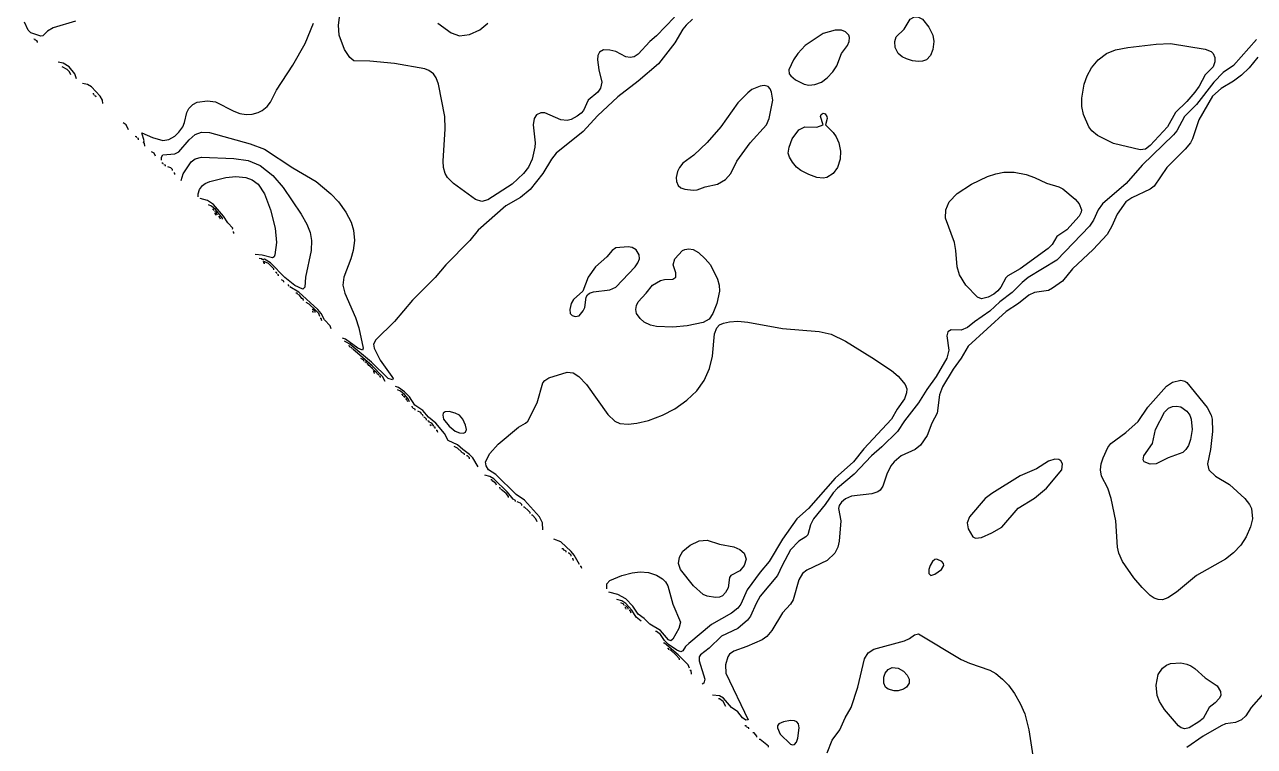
# Model space of a CAD drawing. Extents: x 474277 to 475042, y 254928 to 255625.
# Drawn here: x 474330.92 to 474377.33, y 255217.27 to 255244.52 of the extents above; entities that cross this region are included whole.
import ezdxf

# ---------------------------------------------------------------- set-up
doc = ezdxf.new("R2010")
doc.units = 0
doc.header["$MEASUREMENT"] = 0
doc.layers.add('BaseMapV2_DTM_export_MonNov09090547073261 — entities', color=1, linetype='CONTINUOUS')

msp = doc.modelspace()

# ---------------------------------------------------------------- linework, layer by layer
at = {"layer": 'BaseMapV2_DTM_export_MonNov09090547073261 — entities', "color": 15, "linetype": 'Continuous', "true_color": 0xb7484b}
for points in [[(474332.834, 255244.65, 93.25), (474331.99, 255244.396, 93.25), (474331.781, 255244.271, 93.25), (474331.607, 255244.104, 93.25), (474331.53, 255244.084, 93.25), (474331.147, 255244.21, 93.25), (474331.058, 255244.31, 93.25), (474330.917, 255244.611, 93.25)], [(474348.403, 255237.907, 93.5), (474348.169, 255237.843, 93.5), (474347.939, 255237.92, 93.5), (474347.107, 255238.521, 93.5), (474346.877, 255238.751, 93.5), (474346.785, 255238.904, 93.5), (474346.723, 255239.134, 93.5), (474346.709, 255239.364, 93.5), (474346.789, 255240.591, 93.5), (474346.773, 255241.051, 93.5), (474346.534, 255242.278, 93.5), (474346.452, 255242.508, 93.5), (474346.349, 255242.661, 93.5), (474346.176, 255242.791, 93.5), (474346.022, 255242.85, 93.5), (474344.872, 255243.059, 93.5), (474343.952, 255243.144, 93.5), (474343.339, 255243.158, 93.5), (474343.185, 255243.277, 93.5), (474342.992, 255243.581, 93.5), (474342.793, 255244.118, 93.5), (474342.764, 255244.501, 93.5), (474342.819, 255244.885, 93.5)], [(474356.126, 255244.731, 93.25), (474355.878, 255244.501, 93.25), (474355.754, 255244.348, 93.25), (474355.453, 255243.836, 93.25), (474354.839, 255243.045, 93.25), (474354.073, 255242.382, 93.25), (474353.306, 255241.801, 93.25), (474352.54, 255241.077, 93.25), (474352.003, 255240.483, 93.25), (474350.978, 255239.671, 93.25), (474350.796, 255239.441, 93.25), (474350.473, 255238.904, 93.25), (474349.995, 255238.291, 93.25), (474349.626, 255237.989, 93.25), (474349.076, 255237.677, 93.25), (474348.04, 255236.757, 93.25), (474347.718, 255236.374, 93.25), (474346.816, 255235.454, 93.25), (474346.406, 255234.972, 93.25), (474345.562, 255234.118, 93.25), (474344.872, 255233.308, 93.25), (474344.174, 255232.617, 93.25), (474344.09, 255232.463, 93.25), (474344.107, 255232.31, 93.25), (474344.338, 255231.85, 93.25), (474344.78, 255231.236, 93.25), (474344.823, 255231.16, 93.25), (474344.795, 255231.115, 93.25), (474344.642, 255231.158, 93.25), (474344.006, 255231.773, 93.25), (474343.185, 255232.455, 93.25), (474342.993, 255232.566, 93.25)], [(474355.444, 255244.808, 93.5), (474354.763, 255244.1, 93.5), (474354.519, 255243.888, 93.5), (474354.073, 255243.402, 93.5), (474353.92, 255243.311, 93.5), (474353.767, 255243.285, 93.5), (474353.613, 255243.31, 93.5), (474353.23, 255243.502, 93.5), (474353, 255243.563, 93.5), (474352.77, 255243.568, 93.5), (474352.616, 255243.488, 93.5), (474352.546, 255243.351, 93.5), (474352.536, 255243.198, 93.5), (474352.585, 255242.815, 93.5), (474352.697, 255242.354, 93.5), (474352.648, 255242.124, 93.5), (474352.548, 255241.971, 93.5), (474352.18, 255241.664, 93.5), (474352.007, 255241.281, 93.5), (474351.926, 255241.182, 93.5), (474351.773, 255241.061, 93.5), (474351.543, 255240.946, 93.5), (474351.39, 255240.906, 93.5), (474351.16, 255240.931, 93.5), (474350.546, 255241.193, 93.5), (474350.393, 255241.194, 93.5), (474350.239, 255241.114, 93.5), (474350.152, 255240.974, 93.5), (474350.113, 255240.744, 93.5), (474350.187, 255240.054, 93.5), (474350.177, 255239.901, 93.5), (474350.069, 255239.441, 93.5), (474349.933, 255239.135, 93.5), (474349.746, 255238.904, 93.5), (474349.319, 255238.496, 93.5), (474348.403, 255237.907, 93.5)], [(474364.959, 255243.198, 93.25), (474364.808, 255243.139, 93.25), (474364.655, 255243.129, 93.25), (474364.424, 255243.16, 93.25), (474364.194, 255243.232, 93.25), (474364.041, 255243.307, 93.25), (474363.888, 255243.433, 93.25), (474363.769, 255243.658, 93.25), (474363.756, 255243.888, 93.25), (474363.811, 255244.062, 93.25), (474364.108, 255244.348, 93.25), (474364.341, 255244.731, 93.25), (474364.501, 255244.814, 93.25), (474364.655, 255244.809, 93.25), (474364.808, 255244.725, 93.25), (474365.044, 255244.425, 93.25), (474365.198, 255244.118, 93.25), (474365.234, 255243.888, 93.25), (474365.191, 255243.581, 93.25), (474365.1, 255243.351, 93.25), (474364.959, 255243.198, 93.25)], [(474335.403, 255240.057, 93.25), (474335.432, 255240.131, 93.25), (474335.337, 255240.438, 93.25), (474335.748, 255240.256, 93.25), (474336.131, 255240.151, 93.25), (474336.361, 255240.181, 93.25), (474336.591, 255240.315, 93.25), (474336.744, 255240.458, 93.25), (474336.889, 255240.668, 93.25), (474336.955, 255240.821, 93.25), (474337.042, 255241.204, 93.25), (474337.115, 255241.358, 93.25), (474337.266, 255241.511, 93.25), (474337.434, 255241.596, 93.25), (474337.818, 255241.641, 93.25), (474338.125, 255241.611, 93.25), (474338.815, 255241.251, 93.25), (474339.045, 255241.171, 93.25), (474339.275, 255241.133, 93.25), (474339.505, 255241.145, 93.25), (474339.735, 255241.207, 93.25), (474339.888, 255241.284, 93.25), (474340.072, 255241.434, 93.25), (474340.195, 255241.591, 93.25), (474340.424, 255242.048, 93.25), (474341.038, 255242.996, 93.25), (474341.504, 255243.811, 93.25), (474341.814, 255244.578, 93.25)], [(474346.51, 255244.578, 93.5), (474347.019, 255244.206, 93.5), (474347.326, 255244.098, 93.5), (474347.709, 255244.144, 93.5), (474348.092, 255244.325, 93.5), (474348.399, 255244.576, 93.5)], [(474360.744, 255242.257, 93), (474360.99, 255242.354, 93), (474361.203, 255242.508, 93), (474361.414, 255242.738, 93), (474361.572, 255242.968, 93), (474361.748, 255243.428, 93), (474361.969, 255243.735, 93), (474362.035, 255243.888, 93), (474362.051, 255244.041, 93), (474362.025, 255244.118, 93), (474361.894, 255244.252, 93), (474361.741, 255244.306, 93), (474361.511, 255244.313, 93), (474361.051, 255244.191, 93), (474360.377, 255243.735, 93), (474360.1, 255243.428, 93), (474359.937, 255243.198, 93), (474359.757, 255242.815, 93), (474359.769, 255242.661, 93), (474359.831, 255242.585, 93), (474360.014, 255242.431, 93), (474360.331, 255242.278, 93), (474360.514, 255242.239, 93), (474360.744, 255242.257, 93)], [(474331.331, 255243.926, 93), (474331.315, 255243.965, 93), (474331.262, 255243.974, 93)], [(474331.405, 255243.85, 93), (474331.405, 255243.888, 93), (474331.339, 255243.923, 93)], [(474377.404, 255243.965, 93), (474376.539, 255242.982, 93), (474376.156, 255242.71, 93), (474375.795, 255242.354, 93), (474375.148, 255241.511, 93), (474374.693, 255241.051, 93), (474374.398, 255240.514, 93), (474374.279, 255240.361, 93), (474373.094, 255239.211, 93), (474372.484, 255238.521, 93), (474371.596, 255237.754, 93), (474371.428, 255237.524, 93), (474371.258, 255237.141, 93), (474371.101, 255236.91, 93), (474369.869, 255235.628, 93), (474368.795, 255234.978, 93), (474368.565, 255234.792, 93), (474368.182, 255234.41, 93), (474367.722, 255234.061, 93), (474367.338, 255233.7, 93), (474366.766, 255233.307, 93), (474366.495, 255233.084, 93), (474366.265, 255232.993, 93), (474365.881, 255233.003, 93), (474365.756, 255232.923, 93), (474365.722, 255232.77, 93), (474365.797, 255232.233, 93), (474365.721, 255231.927, 93), (474365.314, 255231.236, 93), (474364.961, 255230.753, 93), (474364.655, 255230.249, 93), (474364.118, 255229.567, 93), (474363.86, 255229.166, 93), (474363.274, 255228.587, 93), (474362.874, 255228.246, 93), (474362.224, 255227.556, 93), (474361.589, 255227.019, 93), (474361.434, 255226.852, 93), (474361.127, 255226.411, 93), (474360.691, 255225.869, 93), (474360.576, 255225.639, 93), (474360.478, 255225.256, 93), (474360.401, 255225.179, 93), (474360.131, 255225.023, 93), (474359.824, 255224.69, 93), (474359.503, 255224.106, 93), (474359.335, 255223.722, 93), (474358.674, 255222.948, 93), (474358.52, 255222.671, 93), (474358.316, 255222.189, 93), (474358.204, 255222.035, 93), (474357.83, 255221.729, 93), (474357.217, 255221.431, 93), (474356.757, 255220.98, 93), (474356.425, 255220.732, 93), (474356.38, 255220.655, 93), (474356.376, 255220.502, 93), (474356.584, 255219.812, 93), (474356.548, 255219.658, 93), (474356.489, 255219.618, 93)], [(474373.222, 255239.824, 93.25), (474373.012, 255239.792, 93.25), (474372.015, 255240.031, 93.25), (474371.402, 255240.332, 93.25), (474371.195, 255240.514, 93.25), (474371.08, 255240.668, 93.25), (474370.881, 255241.128, 93.25), (474370.822, 255241.434, 93.25), (474370.813, 255241.741, 93.25), (474370.903, 255242.278, 93.25), (474371.015, 255242.585, 93.25), (474371.178, 255242.891, 93.25), (474371.436, 255243.198, 93.25), (474371.752, 255243.428, 93.25), (474372.092, 255243.566, 93.25), (474372.552, 255243.658, 93.25), (474373.626, 255243.789, 93.25), (474374.162, 255243.808, 93.25), (474375.466, 255243.59, 93.25), (474375.696, 255243.504, 93.25), (474375.778, 255243.428, 93.25), (474375.835, 255243.275, 93.25), (474375.835, 255243.121, 93.25), (474375.773, 255242.934, 93.25), (474375.466, 255242.626, 93.25), (474375.25, 255242.201, 93.25), (474375.086, 255241.971, 93.25), (474374.776, 255241.614, 93.25), (474374.355, 255241.204, 93.25), (474374.052, 255240.668, 93.25), (474373.396, 255239.955, 93.25), (474373.222, 255239.824, 93.25)], [(474377.459, 255243.296, 92.75), (474377.13, 255242.891, 92.75), (474376.846, 255242.616, 92.75), (474376.539, 255242.388, 92.75), (474376.079, 255242.112, 92.75), (474375.753, 255241.818, 92.75), (474375.236, 255240.923, 92.75), (474374.995, 255240.208, 92.75), (474374.912, 255240.054, 92.75), (474374.717, 255239.824, 92.75), (474374.019, 255239.134, 92.75), (474373.549, 255238.426, 92.75), (474373.396, 255238.312, 92.75), (474372.706, 255237.983, 92.75), (474372.479, 255237.831, 92.75), (474372.15, 255237.371, 92.75), (474371.951, 255236.91, 92.75), (474371.772, 255236.604, 92.75), (474371.249, 255236.029, 92.75), (474370.464, 255235.3, 92.75), (474370.087, 255234.84, 92.75), (474369.715, 255234.569, 92.75), (474369.562, 255234.49, 92.75), (474369.025, 255234.407, 92.75), (474368.814, 255234.303, 92.75), (474368.429, 255233.997, 92.75), (474367.961, 255233.69, 92.75), (474366.521, 255232.387, 92.75), (474366.267, 255231.927, 92.75), (474365.958, 255231.511, 92.75), (474365.559, 255230.853, 92.75), (474365.443, 255230.546, 92.75), (474365.355, 255229.856, 92.75), (474365.151, 255229.473, 92.75), (474364.973, 255229.013, 92.75), (474364.731, 255228.643, 92.75), (474364.525, 255228.476, 92.75), (474363.994, 255228.246, 92.75), (474363.734, 255228.022, 92.75), (474363.612, 255227.863, 92.75), (474363.451, 255227.556, 92.75), (474363.312, 255227.096, 92.75), (474363.201, 255226.943, 92.75), (474363.121, 255226.883, 92.75), (474362.891, 255226.813, 92.75), (474362.124, 255226.725, 92.75), (474361.894, 255226.614, 92.75), (474361.741, 255226.49, 92.75), (474361.664, 255226.367, 92.75), (474361.635, 255226.252, 92.75), (474361.721, 255225.792, 92.75), (474361.653, 255225.026, 92.75), (474361.61, 255224.796, 92.75), (474361.497, 255224.566, 92.75), (474361.204, 255224.291, 92.75), (474360.437, 255223.922, 92.75), (474360.276, 255223.799, 92.75), (474360.131, 255223.566, 92.75), (474359.926, 255222.802, 92.75), (474359.824, 255222.646, 92.75), (474359.517, 255222.311, 92.75), (474359.112, 255221.652, 92.75), (474358.926, 255221.422, 92.75), (474358.75, 255221.297, 92.75), (474358.176, 255221.039, 92.75), (474357.677, 255220.865, 92.75), (474357.524, 255220.751, 92.75), (474357.455, 255220.655, 92.75), (474357.366, 255220.348, 92.75), (474357.381, 255220.042, 92.75), (474358.225, 255218.278, 92.75), (474358.137, 255218.27, 92.75), (474358.005, 255218.355, 92.75), (474357.83, 255218.58, 92.75), (474357.6, 255218.738, 92.75), (474357.294, 255219.1, 92.75), (474357.14, 255219.18, 92.75), (474356.872, 255219.211, 92.75)], [(474332.874, 255242.47, 93), (474332.811, 255242.661, 93), (474332.604, 255242.926, 93), (474332.374, 255243.067, 93), (474332.182, 255243.101, 93)], [(474332.662, 255242.623, 92.75), (474332.613, 255242.738, 92.75), (474332.527, 255242.831, 92.75), (474332.336, 255242.93, 92.75)], [(474333.872, 255241.549, 93), (474333.851, 255241.664, 93), (474333.772, 255241.818, 93), (474333.447, 255242.168, 93), (474333.294, 255242.263, 93), (474333.102, 255242.298, 93)], [(474333.539, 255241.856, 92.75), (474333.524, 255241.904, 92.75), (474333.486, 255241.904, 92.75)], [(474356.297, 255238.285, 93), (474356.604, 255238.395, 93), (474357.064, 255238.495, 93), (474357.37, 255238.677, 93), (474357.573, 255238.904, 93), (474357.8, 255239.364, 93), (474358.301, 255240.054, 93), (474358.921, 255240.744, 93), (474359.015, 255240.974, 93), (474359.157, 255241.664, 93), (474359.109, 255241.971, 93), (474359.057, 255242.094, 93), (474358.98, 255242.184, 93), (474358.827, 255242.224, 93), (474358.674, 255242.2, 93), (474358.367, 255242.07, 93), (474358.214, 255241.949, 93), (474357.83, 255241.567, 93), (474357.192, 255240.668, 93), (474356.68, 255240.075, 93), (474356.167, 255239.594, 93), (474355.763, 255239.287, 93), (474355.636, 255239.134, 93), (474355.554, 255238.981, 93), (474355.509, 255238.751, 93), (474355.516, 255238.597, 93), (474355.578, 255238.444, 93), (474355.683, 255238.363, 93), (474355.837, 255238.316, 93), (474356.143, 255238.275, 93), (474356.297, 255238.285, 93)], [(474333.613, 255241.779, 92.75), (474333.611, 255241.818, 92.75), (474333.562, 255241.834, 92.75)], [(474361.189, 255238.751, 93.25), (474361.051, 255238.725, 93.25), (474360.821, 255238.75, 93.25), (474360.514, 255238.859, 93.25), (474360.207, 255239.016, 93.25), (474360.054, 255239.142, 93.25), (474359.901, 255239.325, 93.25), (474359.778, 255239.517, 93.25), (474359.729, 255239.671, 93.25), (474359.772, 255239.901, 93.25), (474359.886, 255240.208, 93.25), (474360.131, 255240.546, 93.25), (474360.361, 255240.662, 93.25), (474360.821, 255240.652, 93.25), (474361.057, 255240.744, 93.25), (474360.959, 255241.051, 93.25), (474360.974, 255241.13, 93.25), (474361.051, 255241.18, 93.25), (474361.127, 255241.157, 93.25), (474361.193, 255241.051, 93.25), (474361.201, 255240.974, 93.25), (474361.144, 255240.744, 93.25), (474361.434, 255240.453, 93.25), (474361.549, 255240.284, 93.25), (474361.648, 255240.054, 93.25), (474361.713, 255239.748, 93.25), (474361.696, 255239.441, 93.25), (474361.59, 255239.134, 93.25), (474361.427, 255238.904, 93.25), (474361.189, 255238.751, 93.25)], [(474334.842, 255240.553, 93), (474334.751, 255240.743, 93), (474334.636, 255240.808, 93)], [(474336.078, 255239.402, 93.5), (474336.082, 255239.517, 93.5), (474336.131, 255239.612, 93.5), (474336.591, 255239.644, 93.5), (474336.744, 255239.721, 93.5), (474337.128, 255240.176, 93.5), (474337.358, 255240.376, 93.5), (474337.588, 255240.46, 93.5), (474337.895, 255240.452, 93.5), (474339.428, 255240.024, 93.5), (474339.965, 255239.815, 93.5), (474341.038, 255239.119, 93.5), (474341.915, 255238.597, 93.5), (474342.476, 255238.137, 93.5), (474342.763, 255237.831, 93.5), (474343.044, 255237.447, 93.5), (474343.243, 255237.064, 93.5), (474343.335, 255236.757, 93.5), (474343.363, 255236.374, 93.5), (474343.312, 255235.99, 93.5), (474343.228, 255235.684, 93.5), (474342.964, 255234.994, 93.5), (474342.926, 255234.687, 93.5), (474343.003, 255234.38, 93.5), (474343.4, 255233.46, 93.5), (474343.536, 255233.077, 93.5), (474343.69, 255232.31, 93.5), (474343.67, 255232.233, 93.5), (474343.492, 255232.311, 93.5), (474343.032, 255232.648, 93.5), (474342.917, 255232.687, 93.5)], [(474335.149, 255240.246, 93), (474335.144, 255240.284, 93), (474335.096, 255240.292, 93)], [(474335.219, 255240.169, 93), (474335.211, 255240.217, 93), (474335.173, 255240.222, 93)], [(474335.451, 255239.939, 93.25), (474335.441, 255240.041, 93.25), (474335.403, 255240.041, 93.25)], [(474335.853, 255239.556, 93.25), (474335.803, 255239.671, 93.25), (474335.709, 255239.724, 93.25)], [(474336.141, 255239.249, 93.5), (474336.131, 255239.295, 93.5), (474336.093, 255239.295, 93.5)], [(474336.237, 255239.172, 93.5), (474336.237, 255239.211, 93.5), (474336.169, 255239.234, 93.5)], [(474336.5, 255239.019, 93.5), (474336.5, 255239.057, 93.5), (474336.438, 255239.113, 93.5), (474336.323, 255239.157, 93.5)], [(474336.822, 255238.636, 93.75), (474336.898, 255238.893, 93.75), (474337.204, 255239.345, 93.75), (474337.358, 255239.457, 93.75), (474337.588, 255239.512, 93.75), (474338.815, 255239.47, 93.75), (474339.351, 255239.388, 93.75), (474339.811, 255239.199, 93.75), (474340.28, 255238.827, 93.75), (474340.672, 255238.367, 93.75), (474341.356, 255237.371, 93.75), (474341.573, 255236.987, 93.75), (474341.688, 255236.68, 93.75), (474341.742, 255236.374, 93.75), (474341.735, 255235.99, 93.75), (474341.522, 255234.994, 93.75), (474341.487, 255234.61, 93.75), (474341.422, 255234.539, 93.75), (474341.115, 255234.677, 93.75), (474340.732, 255234.973, 93.75), (474340.191, 255235.53, 93.75), (474339.965, 255235.664, 93.75), (474339.89, 255235.645, 93.75)], [(474336.593, 255238.866, 93.5), (474336.591, 255238.91, 93.5), (474336.553, 255238.91, 93.5)], [(474337.472, 255238.022, 94), (474337.465, 255238.137, 94), (474337.519, 255238.291, 94), (474337.633, 255238.444, 94), (474337.733, 255238.521, 94), (474337.913, 255238.597, 94), (474338.508, 255238.746, 94), (474338.891, 255238.787, 94), (474339.268, 255238.751, 94), (474339.505, 255238.666, 94), (474339.735, 255238.496, 94), (474339.974, 255238.137, 94), (474340.194, 255237.524, 94), (474340.378, 255236.834, 94), (474340.42, 255236.297, 94), (474340.357, 255235.837, 94), (474340.333, 255235.76, 94), (474340.271, 255235.719, 94), (474339.888, 255235.813, 94), (474339.62, 255235.838, 94)], [(474367.287, 255234.227, 93.25), (474367.031, 255234.166, 93.25), (474366.878, 255234.23, 93.25), (474366.436, 255234.687, 93.25), (474366.193, 255235.07, 93.25), (474366.112, 255235.377, 93.25), (474366.061, 255235.99, 93.25), (474366.006, 255236.297, 93.25), (474365.673, 255237.217, 93.25), (474365.678, 255237.524, 93.25), (474365.811, 255237.831, 93.25), (474366.111, 255238.151, 93.25), (474366.648, 255238.501, 93.25), (474367.262, 255238.792, 93.25), (474367.568, 255238.893, 93.25), (474367.875, 255238.954, 93.25), (474368.258, 255238.957, 93.25), (474368.718, 255238.864, 93.25), (474369.025, 255238.753, 93.25), (474369.485, 255238.532, 93.25), (474369.945, 255238.404, 93.25), (474370.099, 255238.325, 93.25), (474370.559, 255237.928, 93.25), (474370.713, 255237.754, 93.25), (474370.799, 255237.524, 93.25), (474370.789, 255237.436, 93.25), (474370.716, 255237.294, 93.25), (474370.252, 255236.772, 93.25), (474369.877, 255236.527, 93.25), (474369.691, 255236.22, 93.25), (474369.548, 255236.067, 93.25), (474368.488, 255235.298, 93.25), (474368.028, 255235.036, 93.25), (474367.952, 255234.961, 93.25), (474367.758, 255234.61, 93.25), (474367.645, 255234.471, 93.25), (474367.492, 255234.343, 93.25), (474367.287, 255234.227, 93.25)], [(474338.769, 255236.795, 94), (474338.771, 255236.834, 94), (474338.585, 255237.038, 94), (474338.419, 255237.294, 94), (474338.048, 255237.728, 94), (474337.818, 255237.877, 94), (474337.549, 255237.963, 94)], [(474338.385, 255237.179, 93.75), (474338.383, 255237.217, 93.75), (474338.125, 255237.536, 93.75), (474337.971, 255237.669, 93.75), (474337.856, 255237.714, 93.75)], [(474338.066, 255237.486, 93.5), (474338.048, 255237.537, 93.5), (474338.01, 255237.54, 93.5)], [(474338.191, 255237.332, 93.5), (474338.131, 255237.447, 93.5), (474338.086, 255237.46, 93.5)], [(474338.131, 255237.332, 93.25), (474338.125, 255237.379, 93.25), (474338.086, 255237.379, 93.25)], [(474338.312, 255237.179, 93.5), (474338.278, 255237.26, 93.5), (474338.24, 255237.26, 93.5)], [(474338.815, 255236.642, 94), (474338.815, 255236.681, 94), (474338.776, 255236.681, 94)], [(474351.85, 255233.532, 93), (474352.003, 255233.711, 93), (474352.064, 255233.843, 93), (474352.113, 255234.227, 93), (474352.156, 255234.318, 93), (474352.238, 255234.38, 93), (474352.386, 255234.431, 93), (474353, 255234.51, 93), (474353.23, 255234.604, 93), (474353.96, 255235.377, 93), (474354.065, 255235.53, 93), (474354.118, 255235.684, 93), (474354.11, 255235.837, 93), (474353.997, 255236.017, 93), (474353.843, 255236.107, 93), (474353.69, 255236.136, 93), (474353.23, 255236.097, 93), (474353.087, 255235.99, 93), (474352.886, 255235.76, 93), (474352.466, 255235.377, 93), (474352.183, 255234.994, 93), (474351.98, 255234.457, 93), (474351.635, 255234.15, 93), (474351.55, 255233.997, 93), (474351.494, 255233.767, 93), (474351.507, 255233.613, 93), (474351.58, 255233.537, 93), (474351.696, 255233.5, 93), (474351.85, 255233.532, 93)], [(474355.918, 255233.153, 93.25), (474355.377, 255233.096, 93.25), (474354.763, 255233.128, 93.25), (474354.533, 255233.177, 93.25), (474354.303, 255233.293, 93.25), (474354.15, 255233.424, 93.25), (474354.012, 255233.613, 93.25), (474353.981, 255233.767, 93.25), (474354.006, 255233.92, 93.25), (474354.073, 255234.051, 93.25), (474354.38, 255234.379, 93.25), (474354.61, 255234.689, 93.25), (474354.917, 255234.864, 93.25), (474355.07, 255234.902, 93.25), (474355.377, 255234.911, 93.25), (474355.494, 255234.994, 93.25), (474355.499, 255235.147, 93.25), (474355.398, 255235.454, 93.25), (474355.451, 255235.684, 93.25), (474355.741, 255235.99, 93.25), (474355.837, 255236.037, 93.25), (474355.99, 255236.058, 93.25), (474356.143, 255236.029, 93.25), (474356.35, 255235.914, 93.25), (474356.606, 255235.684, 93.25), (474356.797, 255235.454, 93.25), (474357.065, 255234.917, 93.25), (474357.126, 255234.687, 93.25), (474357.139, 255234.457, 93.25), (474357.036, 255233.997, 93.25), (474356.886, 255233.613, 93.25), (474356.757, 255233.406, 93.25), (474356.527, 255233.28, 93.25), (474355.918, 255233.153, 93.25)], [(474339.883, 255235.645, 93.75), (474339.883, 255235.684, 93.75), (474339.773, 255235.696, 93.75)], [(474340.319, 255235.262, 93.5), (474340.319, 255235.3, 93.5), (474340.118, 255235.507, 93.5), (474339.926, 255235.592, 93.5)], [(474339.971, 255235.492, 93.25), (474339.971, 255235.53, 93.25), (474339.926, 255235.533, 93.25)], [(474340.443, 255235.109, 93.5), (474340.425, 255235.163, 93.5), (474340.387, 255235.163, 93.5)], [(474340.503, 255235.032, 93.5), (474340.502, 255235.071, 93.5), (474340.463, 255235.072, 93.5)], [(474340.699, 255234.802, 93.5), (474340.699, 255234.84, 93.5), (474340.617, 255234.882, 93.5)], [(474340.886, 255234.649, 93.5), (474340.885, 255234.687, 93.5), (474340.847, 255234.687, 93.5)], [(474342.485, 255233.038, 93.5), (474342.451, 255233.153, 93.5), (474342.238, 255233.383, 93.5), (474342.106, 255233.613, 93.5), (474341.978, 255233.767, 93.5), (474341.268, 255234.421, 93.5), (474340.923, 255234.62, 93.5)], [(474341.213, 255234.342, 93.25), (474341.201, 255234.38, 93.25), (474341.153, 255234.387, 93.25)], [(474341.378, 255234.188, 93.25), (474341.297, 255234.303, 93.25), (474341.23, 255234.335, 93.25)], [(474341.437, 255234.112, 93.25), (474341.437, 255234.15, 93.25), (474341.383, 255234.179, 93.25)], [(474342.064, 255233.498, 93.25), (474342.016, 255233.613, 93.25), (474341.882, 255233.76, 93.25), (474341.652, 255233.969, 93.25), (474341.537, 255234.028, 93.25)], [(474341.877, 255233.652, 93), (474341.877, 255233.69, 93), (474341.805, 255233.762, 93), (474341.767, 255233.762, 93)], [(474341.807, 255233.652, 92.75), (474341.805, 255233.692, 92.75), (474341.767, 255233.692, 92.75)], [(474342.132, 255233.345, 93.25), (474342.112, 255233.426, 93.25), (474342.073, 255233.426, 93.25)], [(474350.472, 255225.447, 93.25), (474350.466, 255225.716, 93.25), (474350.352, 255225.946, 93.25), (474349.779, 255226.566, 93.25), (474349.464, 255226.789, 93.25), (474348.706, 255227.535, 93.25), (474348.425, 255227.709, 93.25), (474348.339, 255227.863, 93.25), (474348.313, 255228.016, 93.25), (474348.476, 255228.329, 93.25), (474348.783, 255228.688, 93.25), (474349.56, 255229.32, 93.25), (474349.826, 255229.473, 93.25), (474349.903, 255229.55, 93.25), (474350.265, 255230.24, 93.25), (474350.469, 255231, 93.25), (474350.546, 255231.092, 93.25), (474350.699, 255231.186, 93.25), (474351.39, 255231.399, 93.25), (474351.62, 255231.375, 93.25), (474351.827, 255231.236, 93.25), (474352.121, 255230.93, 93.25), (474352.923, 255229.808, 93.25), (474353.191, 255229.55, 93.25), (474353.383, 255229.464, 93.25), (474353.69, 255229.434, 93.25), (474354.024, 255229.473, 93.25), (474354.457, 255229.577, 93.25), (474354.993, 255229.775, 93.25), (474355.453, 255230.019, 93.25), (474355.913, 255230.341, 93.25), (474356.289, 255230.7, 93.25), (474356.567, 255231.083, 93.25), (474356.769, 255231.543, 93.25), (474356.874, 255232.003, 93.25), (474356.958, 255232.847, 93.25), (474357.037, 255233.077, 93.25), (474357.14, 255233.182, 93.25), (474357.294, 255233.254, 93.25), (474357.524, 255233.306, 93.25), (474357.83, 255233.327, 93.25), (474358.214, 255233.29, 93.25), (474359.517, 255233.051, 93.25), (474360.897, 255232.94, 93.25), (474361.357, 255232.832, 93.25), (474361.894, 255232.573, 93.25), (474362.891, 255231.952, 93.25), (474363.632, 255231.466, 93.25), (474363.888, 255231.249, 93.25), (474364.152, 255230.93, 93.25), (474364.207, 255230.776, 93.25), (474364.202, 255230.623, 93.25), (474364.123, 255230.393, 93.25), (474363.845, 255230.01, 93.25), (474363.631, 255229.626, 93.25), (474362.584, 255228.509, 93.25), (474362.203, 255228.016, 93.25), (474361.501, 255227.403, 93.25), (474360.505, 255226.252, 93.25), (474360.062, 255225.869, 93.25), (474359.521, 255225.102, 93.25), (474359.011, 255224.259, 93.25), (474358.674, 255223.853, 93.25), (474358.189, 255223.185, 93.25), (474357.951, 255222.649, 93.25), (474357.83, 255222.486, 93.25), (474357.6, 255222.299, 93.25), (474356.834, 255221.877, 93.25), (474355.99, 255221.162, 93.25), (474355.864, 255221.039, 93.25), (474355.76, 255220.88, 93.25), (474355.683, 255220.84, 93.25), (474355.53, 255220.903, 93.25), (474355.218, 255221.115, 93.25), (474355.071, 255221.269, 93.25), (474354.911, 255221.499, 93.25), (474354.763, 255221.613, 93.25), (474354.725, 255221.613, 93.25)], [(474343.192, 255232.348, 93), (474343.189, 255232.387, 93), (474343.147, 255232.39, 93)], [(474343.296, 255232.272, 93), (474343.262, 255232.326, 93), (474343.224, 255232.331, 93)], [(474344.529, 255231.045, 93), (474344.423, 255231.236, 93), (474344.029, 255231.64, 93), (474343.3, 255232.269, 93)], [(474343.717, 255231.812, 92.75), (474343.717, 255231.85, 92.75), (474343.607, 255231.913, 92.75)], [(474343.814, 255231.735, 92.75), (474343.807, 255231.773, 92.75), (474343.76, 255231.783, 92.75)], [(474343.905, 255231.658, 92.75), (474343.875, 255231.714, 92.75), (474343.837, 255231.719, 92.75)], [(474343.982, 255231.581, 92.75), (474343.973, 255231.62, 92.75), (474343.914, 255231.65, 92.75)], [(474344.054, 255231.505, 92.75), (474344.047, 255231.543, 92.75), (474343.99, 255231.573, 92.75)], [(474344.204, 255231.351, 92.75), (474344.196, 255231.39, 92.75), (474344.067, 255231.49, 92.75)], [(474344.125, 255231.351, 92.5), (474344.105, 255231.41, 92.5), (474344.067, 255231.41, 92.5)], [(474344.281, 255231.275, 92.75), (474344.275, 255231.313, 92.75), (474344.22, 255231.337, 92.75)], [(474344.346, 255231.198, 92.75), (474344.345, 255231.236, 92.75), (474344.297, 255231.254, 92.75)], [(474346.901, 255228.821, 93), (474346.758, 255229.09, 93), (474346.437, 255229.473, 93), (474346.166, 255229.703, 93), (474345.946, 255229.954, 93), (474345.639, 255230.156, 93), (474345.437, 255230.47, 93), (474345.255, 255230.665, 93), (474345.025, 255230.828, 93), (474344.91, 255230.858, 93)], [(474345.446, 255230.278, 92.75), (474345.394, 255230.393, 92.75), (474345.255, 255230.555, 92.75), (474345.102, 255230.688, 92.75), (474344.987, 255230.737, 92.75)], [(474374.062, 255222.879, 92.75), (474373.856, 255222.81, 92.75), (474373.702, 255222.813, 92.75), (474373.549, 255222.87, 92.75), (474373.396, 255222.975, 92.75), (474373.089, 255223.277, 92.75), (474372.782, 255223.639, 92.75), (474372.355, 255224.259, 92.75), (474372.218, 255224.566, 92.75), (474372.157, 255224.796, 92.75), (474372.101, 255225.792, 92.75), (474371.921, 255226.636, 92.75), (474371.798, 255227.019, 92.75), (474371.556, 255227.479, 92.75), (474371.516, 255227.709, 92.75), (474371.549, 255227.939, 92.75), (474371.623, 255228.169, 92.75), (474371.8, 255228.553, 92.75), (474371.911, 255228.706, 92.75), (474372.475, 255229.127, 92.75), (474372.936, 255229.541, 92.75), (474373.305, 255230.086, 92.75), (474374.009, 255230.868, 92.75), (474374.239, 255231.028, 92.75), (474374.546, 255231.1, 92.75), (474374.699, 255231.065, 92.75), (474374.779, 255231.006, 92.75), (474375.543, 255230.07, 92.75), (474375.7, 255229.78, 92.75), (474375.732, 255229.626, 92.75), (474375.75, 255229.166, 92.75), (474375.676, 255228.476, 92.75), (474375.559, 255227.939, 92.75), (474375.613, 255227.709, 92.75), (474375.857, 255227.479, 92.75), (474376.386, 255227.163, 92.75), (474376.97, 255226.636, 92.75), (474377.148, 255226.406, 92.75), (474377.216, 255226.252, 92.75), (474377.254, 255225.869, 92.75), (474377.186, 255225.562, 92.75), (474377.015, 255225.179, 92.75), (474376.815, 255224.872, 92.75), (474376.539, 255224.575, 92.75), (474376.233, 255224.344, 92.75), (474375.142, 255223.722, 92.75), (474374.392, 255223.097, 92.75), (474374.062, 255222.879, 92.75)], [(474345.19, 255230.508, 92.5), (474345.186, 255230.546, 92.5), (474345.14, 255230.556, 92.5)], [(474345.262, 255230.431, 92.5), (474345.255, 255230.475, 92.5), (474345.217, 255230.478, 92.5)], [(474345.374, 255230.278, 92.5), (474345.332, 255230.378, 92.5), (474345.294, 255230.378, 92.5)], [(474345.573, 255230.048, 92.75), (474345.562, 255230.095, 92.75), (474345.524, 255230.095, 92.75)], [(474345.653, 255229.971, 92.75), (474345.653, 255230.01, 92.75), (474345.6, 255230.024, 92.75)], [(474345.896, 255229.818, 92.75), (474345.869, 255229.877, 92.75), (474345.754, 255229.932, 92.75)], [(474345.955, 255229.741, 92.75), (474345.946, 255229.79, 92.75), (474345.907, 255229.799, 92.75)], [(474347.556, 255229.141, 93), (474347.596, 255229.243, 93), (474347.562, 255229.396, 93), (474347.46, 255229.626, 93), (474347.326, 255229.773, 93), (474347.172, 255229.854, 93), (474346.942, 255229.913, 93), (474346.789, 255229.909, 93), (474346.717, 255229.856, 93), (474346.696, 255229.78, 93), (474346.724, 255229.626, 93), (474346.942, 255229.357, 93), (474347.172, 255229.179, 93), (474347.326, 255229.11, 93), (474347.479, 255229.095, 93), (474347.556, 255229.141, 93)], [(474373.619, 255227.939, 93), (474373.396, 255227.928, 93), (474373.166, 255228.015, 93), (474373.125, 255228.093, 93), (474373.161, 255228.246, 93), (474373.486, 255228.706, 93), (474373.597, 255229.243, 93), (474373.932, 255229.888, 93), (474374.086, 255230.041, 93), (474374.239, 255230.11, 93), (474374.392, 255230.122, 93), (474374.546, 255230.087, 93), (474374.78, 255229.933, 93), (474374.891, 255229.78, 93), (474374.943, 255229.626, 93), (474374.974, 255229.243, 93), (474374.915, 255228.859, 93), (474374.844, 255228.629, 93), (474374.745, 255228.476, 93), (474374.622, 255228.372, 93), (474374.076, 255228.169, 93), (474373.619, 255227.939, 93)], [(474346.082, 255229.588, 92.75), (474346.082, 255229.626, 92.75), (474346.022, 255229.687, 92.75), (474345.984, 255229.687, 92.75)], [(474346.197, 255229.511, 92.75), (474346.176, 255229.557, 92.75), (474346.137, 255229.558, 92.75)], [(474346.36, 255229.358, 92.75), (474346.283, 255229.473, 92.75), (474346.214, 255229.505, 92.75)], [(474346.255, 255229.358, 92.5), (474346.252, 255229.399, 92.5), (474346.214, 255229.399, 92.5)], [(474346.409, 255229.281, 92.75), (474346.406, 255229.324, 92.75), (474346.367, 255229.331, 92.75)], [(474346.509, 255229.128, 92.75), (474346.482, 255229.201, 92.75), (474346.444, 255229.201, 92.75)], [(474348.033, 255227.824, 93), (474347.827, 255228.169, 93), (474347.709, 255228.297, 93), (474347.451, 255228.476, 93), (474347.249, 255228.662, 93), (474346.904, 255228.82, 93)], [(474347.42, 255228.361, 92.75), (474347.41, 255228.399, 92.75), (474347.249, 255228.537, 92.75), (474347.134, 255228.591, 92.75)], [(474347.514, 255228.284, 92.75), (474347.514, 255228.323, 92.75), (474347.441, 255228.353, 92.75)], [(474347.71, 255228.131, 92.75), (474347.709, 255228.17, 92.75), (474347.632, 255228.24, 92.75), (474347.594, 255228.24, 92.75)], [(474367.031, 255225.165, 92.5), (474367.425, 255225.332, 92.5), (474367.798, 255225.549, 92.5), (474368.412, 255226.272, 92.5), (474369.025, 255226.644, 92.5), (474369.479, 255227.019, 92.5), (474370.057, 255227.709, 92.5), (474370.084, 255227.939, 92.5), (474370.022, 255228.054, 92.5), (474369.945, 255228.101, 92.5), (474369.792, 255228.114, 92.5), (474369.562, 255228.037, 92.5), (474369.102, 255227.758, 92.5), (474368.488, 255227.483, 92.5), (474367.415, 255226.823, 92.5), (474367.172, 255226.636, 92.5), (474366.577, 255225.946, 92.5), (474366.492, 255225.716, 92.5), (474366.522, 255225.486, 92.5), (474366.701, 255225.179, 92.5), (474366.801, 255225.131, 92.5), (474367.031, 255225.165, 92.5)], [(474349.445, 255226.521, 93), (474349.445, 255226.559, 93), (474349.358, 255226.608, 93), (474349.147, 255226.866, 93), (474348.629, 255227.374, 93), (474348.476, 255227.461, 93), (474348.284, 255227.508, 93)], [(474348.589, 255227.288, 92.75), (474348.553, 255227.338, 92.75), (474348.514, 255227.337, 92.75)], [(474348.732, 255227.134, 92.75), (474348.706, 255227.202, 92.75), (474348.591, 255227.287, 92.75)], [(474348.877, 255226.981, 92.75), (474348.859, 255227.029, 92.75), (474348.821, 255227.029, 92.75)], [(474349.183, 255226.674, 92.75), (474349.183, 255226.713, 92.75), (474349.089, 255226.825, 92.75), (474348.898, 255226.968, 92.75)], [(474349.679, 255226.368, 93), (474349.679, 255226.406, 93), (474349.626, 255226.453, 93), (474349.511, 255226.505, 93)], [(474349.994, 255226.061, 93), (474349.994, 255226.099, 93), (474349.92, 255226.176, 93), (474349.779, 255226.309, 93), (474349.741, 255226.309, 93)], [(474350.259, 255225.754, 93), (474350.206, 255225.869, 93), (474350.086, 255225.998, 93), (474350.048, 255225.998, 93)], [(474351.859, 255224.144, 93.25), (474351.661, 255224.489, 93.25), (474351.543, 255224.634, 93.25), (474351.16, 255224.999, 93.25), (474350.891, 255225.093, 93.25)], [(474351.274, 255224.681, 93), (474351.236, 255224.737, 93), (474351.198, 255224.737, 93)], [(474351.357, 255224.604, 93), (474351.357, 255224.642, 93), (474351.275, 255224.68, 93)], [(474357.254, 255222.955, 93.5), (474357.14, 255222.905, 93.5), (474356.987, 255222.897, 93.5), (474356.68, 255222.94, 93.5), (474356.527, 255223.008, 93.5), (474356.157, 255223.339, 93.5), (474355.671, 255223.952, 93.5), (474355.597, 255224.182, 93.5), (474355.632, 255224.412, 93.5), (474355.764, 255224.642, 93.5), (474356.031, 255224.872, 93.5), (474356.373, 255225.03, 93.5), (474356.68, 255225.058, 93.5), (474357.14, 255224.91, 93.5), (474357.677, 255224.808, 93.5), (474357.907, 255224.703, 93.5), (474358.068, 255224.566, 93.5), (474358.143, 255224.336, 93.5), (474358.078, 255224.106, 93.5), (474357.907, 255223.896, 93.5), (474357.572, 255223.722, 93.5), (474357.519, 255223.645, 93.5), (474357.47, 255223.262, 93.5), (474357.37, 255223.081, 93.5), (474357.254, 255222.955, 93.5)], [(474351.543, 255224.451, 93), (474351.543, 255224.489, 93), (474351.47, 255224.566, 93), (474351.428, 255224.569, 93)], [(474351.632, 255224.297, 93), (474351.62, 255224.357, 93), (474351.581, 255224.357, 93)], [(474365.268, 255223.773, 92.5), (474365.52, 255223.952, 92.5), (474365.603, 255224.106, 92.5), (474365.593, 255224.182, 92.5), (474365.537, 255224.259, 92.5), (474365.345, 255224.346, 92.5), (474365.268, 255224.329, 92.5), (474365.183, 255224.259, 92.5), (474365.092, 255224.106, 92.5), (474365.044, 255223.952, 92.5), (474365.043, 255223.799, 92.5), (474365.115, 255223.722, 92.5), (474365.268, 255223.773, 92.5)], [(474351.941, 255223.991, 93.25), (474351.926, 255224.063, 93.25), (474351.888, 255224.063, 93.25)], [(474352.885, 255223.221, 93.5), (474352.895, 255223.415, 93.5), (474353, 255223.536, 93.5), (474353.46, 255223.727, 93.5), (474353.843, 255223.832, 93.5), (474354.15, 255223.864, 93.5), (474354.457, 255223.833, 93.5), (474354.763, 255223.734, 93.5), (474354.993, 255223.596, 93.5), (474355.102, 255223.492, 93.5), (474355.197, 255223.339, 93.5), (474355.386, 255222.649, 93.5), (474355.665, 255221.959, 93.5), (474355.613, 255221.729, 93.5), (474355.377, 255221.326, 93.5), (474355.3, 255221.261, 93.5), (474355.223, 255221.291, 93.5), (474354.917, 255221.643, 93.5), (474354.511, 255221.882, 93.5), (474354.303, 255222.096, 93.5), (474354.078, 255222.265, 93.5), (474353.876, 255222.572, 93.5), (474353.613, 255222.842, 93.5), (474353.306, 255223.012, 93.5), (474352.961, 255223.102, 93.5)], [(474354.189, 255221.997, 93.25), (474353.997, 255222.154, 93.25), (474353.838, 255222.419, 93.25), (474353.613, 255222.663, 93.25), (474353.46, 255222.773, 93.25), (474353.268, 255222.823, 93.25)], [(474353.526, 255222.61, 93), (474353.526, 255222.649, 93), (474353.421, 255222.693, 93)], [(474353.694, 255222.457, 93), (474353.693, 255222.495, 93), (474353.617, 255222.572, 93), (474353.575, 255222.577, 93)], [(474353.621, 255222.457, 92.75), (474353.613, 255222.503, 92.75), (474353.575, 255222.503, 92.75)], [(474353.811, 255222.304, 93), (474353.767, 255222.406, 93), (474353.728, 255222.406, 93)], [(474361.204, 255217.035, 92.75), (474361.392, 255217.511, 92.75), (474361.688, 255217.895, 92.75), (474361.887, 255218.355, 92.75), (474362.116, 255218.738, 92.75), (474362.365, 255219.505, 92.75), (474362.616, 255220.578, 92.75), (474362.758, 255220.808, 92.75), (474362.968, 255220.949, 92.75), (474364.118, 255221.254, 92.75), (474364.306, 255221.345, 92.75), (474364.501, 255221.488, 92.75), (474364.655, 255221.52, 92.75), (474366.265, 255220.557, 92.75), (474366.571, 255220.42, 92.75), (474367.338, 255220.155, 92.75), (474367.568, 255220.024, 92.75), (474367.828, 255219.812, 92.75), (474368.048, 255219.582, 92.75), (474368.273, 255219.275, 92.75), (474368.492, 255218.892, 92.75), (474368.66, 255218.508, 92.75), (474368.821, 255217.895, 92.75), (474369.015, 255216.591, 92.75)], [(474356.013, 255220.233, 93), (474355.956, 255220.348, 93), (474355.584, 255220.732, 93), (474355.07, 255221.166, 93), (474355.032, 255221.166, 93)], [(474355.229, 255220.923, 92.75), (474355.226, 255220.962, 92.75), (474355.185, 255220.965, 92.75)], [(474355.635, 255220.54, 92.75), (474355.635, 255220.578, 92.75), (474355.496, 255220.732, 92.75), (474355.3, 255220.903, 92.75), (474355.262, 255220.908, 92.75)], [(474356.082, 255220.003, 93), (474356.067, 255220.134, 93), (474356.028, 255220.134, 93)], [(474364.081, 255219.428, 93), (474363.888, 255219.372, 93), (474363.734, 255219.368, 93), (474363.507, 255219.428, 93), (474363.406, 255219.505, 93), (474363.338, 255219.658, 93), (474363.342, 255219.888, 93), (474363.397, 255220.042, 93), (474363.504, 255220.177, 93), (474363.658, 255220.249, 93), (474363.888, 255220.227, 93), (474364.082, 255220.118, 93), (474364.225, 255219.965, 93), (474364.295, 255219.812, 93), (474364.295, 255219.658, 93), (474364.199, 255219.505, 93), (474364.081, 255219.428, 93)], [(474374.869, 255217.971, 92.75), (474374.699, 255217.931, 92.75), (474374.568, 255217.971, 92.75), (474374.467, 255218.048, 92.75), (474373.935, 255218.662, 92.75), (474373.75, 255218.968, 92.75), (474373.659, 255219.198, 92.75), (474373.618, 255219.582, 92.75), (474373.702, 255219.984, 92.75), (474373.856, 255220.227, 92.75), (474374.009, 255220.34, 92.75), (474374.162, 255220.398, 92.75), (474374.546, 255220.428, 92.75), (474374.776, 255220.384, 92.75), (474374.929, 255220.32, 92.75), (474375.082, 255220.216, 92.75), (474375.466, 255219.864, 92.75), (474375.926, 255219.554, 92.75), (474376.055, 255219.352, 92.75), (474376.056, 255219.198, 92.75), (474376.003, 255219.081, 92.75), (474375.849, 255218.917, 92.75), (474375.619, 255218.747, 92.75), (474375.389, 255218.331, 92.75), (474375.237, 255218.201, 92.75), (474374.869, 255217.971, 92.75)], [(474377.669, 255219.275, 92.5), (474377.208, 255218.738, 92.5), (474376.999, 255218.427, 92.5), (474376.846, 255218.278, 92.5), (474376.616, 255218.174, 92.5), (474376.233, 255218.12, 92.5), (474376.079, 255218.056, 92.5), (474375.401, 255217.665, 92.5), (474374.776, 255217.23, 92.5)], [(474357.376, 255218.777, 92.5), (474357.279, 255218.968, 92.5), (474357.14, 255219.074, 92.5), (474357.102, 255219.07, 92.5)], [(474359.977, 255217.351, 92.5), (474360.049, 255217.435, 92.5), (474360.1, 255217.588, 92.5), (474360.151, 255217.971, 92.5), (474360.126, 255218.125, 92.5), (474360.058, 255218.201, 92.5), (474359.977, 255218.236, 92.5), (474359.824, 255218.25, 92.5), (474359.562, 255218.201, 92.5), (474359.383, 255218.125, 92.5), (474359.334, 255218.048, 92.5), (474359.329, 255217.971, 92.5), (474359.433, 255217.741, 92.5), (474359.824, 255217.352, 92.5), (474359.901, 255217.331, 92.5), (474359.977, 255217.351, 92.5)], [(474358.158, 255218.01, 92.5), (474358.144, 255218.048, 92.5), (474358.099, 255218.053, 92.5)], [(474358.25, 255217.933, 92.5), (474358.25, 255217.971, 92.5), (474358.175, 255218.006, 92.5)], [(474358.55, 255217.626, 92.5), (474358.55, 255217.665, 92.5), (474358.444, 255217.781, 92.5), (474358.405, 255217.781, 92.5)], [(474358.989, 255217.243, 92.5), (474358.989, 255217.281, 92.5), (474358.674, 255217.54, 92.5), (474358.635, 255217.54, 92.5)]]:
    msp.add_polyline3d(points, dxfattribs=at)

doc.saveas('drawing.dxf')
